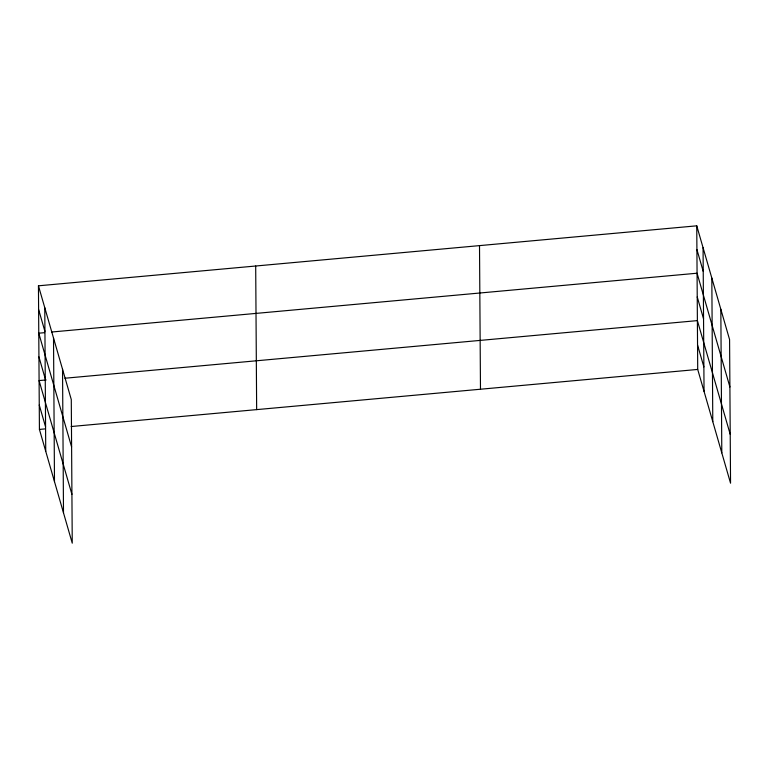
<?xml version="1.0" encoding="UTF-8"?>
<svg xmlns="http://www.w3.org/2000/svg" width="769" height="769" viewBox="0 0 769 769"><rect width="100%" height="100%" fill="white"/><g stroke="black" fill="none" stroke-linecap="round" stroke-linejoin="round"><path stroke-width="1.15" d="M38.45 285.808L71.286 399.563L72.248 543.174L39.421 429.41L38.45 285.808L696.752 225.826L729.579 339.59L730.55 483.192L697.714 369.437L696.752 225.826M44.64 332.66L38.767 333.198L71.604 446.952M51.686 332.016L697.07 273.216L729.906 386.98M46.13 379.944L39.084 380.588L71.921 494.342M64.923 378.233L697.387 320.615L730.223 434.37M39.421 429.41L45.284 428.881M71.123 426.526L697.714 369.437M696.906 249.521L703.231 271.428M697.223 296.911L703.548 318.818M697.55 345.021L703.875 366.928M38.613 309.503L44.929 331.401M38.931 356.893L45.246 378.79M39.248 405.003L45.573 426.901M720.832 309.273L721.803 452.883M711.825 278.042L712.786 421.652M703.068 247.733L704.039 391.344M479.51 245.619L480.481 389.229M255.693 266.016L256.654 409.617M62.539 369.255L63.5 512.856M53.522 338.024L54.484 481.625M44.775 307.706L45.736 451.316"/></g></svg>
